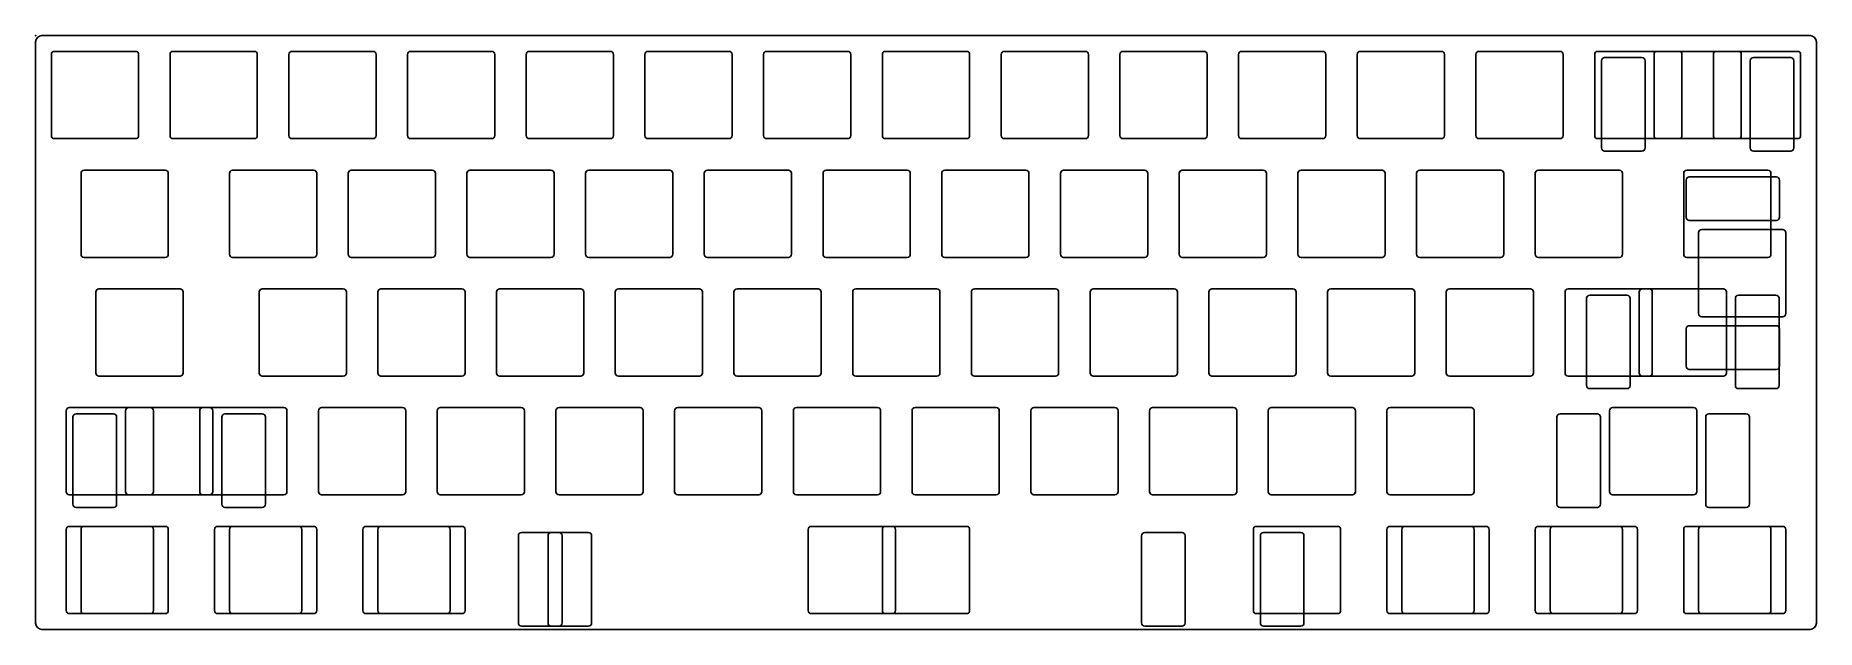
# Model space of a CAD drawing. Header units: centimetres. Extents: x 0 to 28.6, y -9.5 to 0.
import ezdxf

# ---------------------------------------------------------------- set-up
doc = ezdxf.new("R2010")
doc.units = ezdxf.units.CM
doc.header["$MEASUREMENT"] = 0
doc.layers.add('plate-20210208-145743 v2_0', color=7, linetype='Continuous')
doc.layers.add('plate-20210208-145743 v2_Sketch2', color=7, linetype='Continuous')

msp = doc.modelspace()

# ---------------------------------------------------------------- linework, layer by layer
at = {"layer": 'plate-20210208-145743 v2_0'}
for p, q in [((0.1, 0), (28.475, 0)), ((0, -0.1), (0, -9.425)), ((0.3025, -0.2525), (1.6025, -0.2525)), ((2.2075, -0.2525), (3.5075, -0.2525)), ((4.1125, -0.2525), (5.4125, -0.2525)), ((6.0175, -0.2525), (7.3175, -0.2525)), ((7.9225, -0.2525), (9.2225, -0.2525)), ((9.8275, -0.2525), (11.1275, -0.2525)), ((11.7325, -0.2525), (13.0325, -0.2525)), ((13.6375, -0.2525), (14.9375, -0.2525)), ((15.5425, -0.2525), (16.8425, -0.2525)), ((17.4475, -0.2525), (18.7475, -0.2525)), ((19.3525, -0.2525), (20.6525, -0.2525)), ((21.2575, -0.2525), (22.5575, -0.2525)), ((23.1625, -0.2525), (24.4625, -0.2525)), ((25.0675, -0.2525), (26.3675, -0.2525)), ((26.02, -0.2525), (27.32, -0.2525)), ((26.9725, -0.2525), (28.2725, -0.2525)), ((28.575, -0.1), (28.575, -9.425)), ((0.2525, -0.3025), (0.2525, -1.6025)), ((1.6525, -0.3025), (1.6525, -1.6025)), ((2.1575, -0.3025), (2.1575, -1.6025)), ((3.5575, -0.3025), (3.5575, -1.6025)), ((4.0625, -0.3025), (4.0625, -1.6025)), ((5.4625, -0.3025), (5.4625, -1.6025)), ((5.9675, -0.3025), (5.9675, -1.6025)), ((7.3675, -0.3025), (7.3675, -1.6025)), ((7.8725, -0.3025), (7.8725, -1.6025)), ((9.2725, -0.3025), (9.2725, -1.6025)), ((9.7775, -0.3025), (9.7775, -1.6025)), ((11.1775, -0.3025), (11.1775, -1.6025)), ((11.6825, -0.3025), (11.6825, -1.6025)), ((13.0825, -0.3025), (13.0825, -1.6025)), ((13.5875, -0.3025), (13.5875, -1.6025)), ((14.9875, -0.3025), (14.9875, -1.6025)), ((15.4925, -0.3025), (15.4925, -1.6025)), ((16.8925, -0.3025), (16.8925, -1.6025)), ((17.3975, -0.3025), (17.3975, -1.6025)), ((18.7975, -0.3025), (18.7975, -1.6025)), ((19.3025, -0.3025), (19.3025, -1.6025)), ((20.7025, -0.3025), (20.7025, -1.6025)), ((21.2075, -0.3025), (21.2075, -1.6025)), ((22.6075, -0.3025), (22.6075, -1.6025)), ((23.1125, -0.3025), (23.1125, -1.6025)), ((24.5125, -0.3025), (24.5125, -1.6025)), ((25.0175, -0.3025), (25.0175, -1.6025)), ((25.1262, -0.4025), (25.1262, -1.8025)), ((25.1762, -0.3525), (25.7762, -0.3525)), ((25.8262, -0.4025), (25.8262, -1.8025)), ((25.97, -0.3025), (25.97, -1.6025)), ((26.4175, -0.3025), (26.4175, -1.6025)), ((26.9225, -0.3025), (26.9225, -1.6025)), ((27.37, -0.3025), (27.37, -1.6025)), ((27.5138, -0.4025), (27.5138, -1.8025)), ((27.5638, -0.3525), (28.1638, -0.3525)), ((28.2138, -0.4025), (28.2138, -1.8025)), ((28.3225, -0.3025), (28.3225, -1.6025)), ((0.3025, -1.6525), (1.6025, -1.6525)), ((2.2075, -1.6525), (3.5075, -1.6525)), ((4.1125, -1.6525), (5.4125, -1.6525)), ((6.0175, -1.6525), (7.3175, -1.6525)), ((7.9225, -1.6525), (9.2225, -1.6525)), ((9.8275, -1.6525), (11.1275, -1.6525)), ((11.7325, -1.6525), (13.0325, -1.6525)), ((13.6375, -1.6525), (14.9375, -1.6525)), ((15.5425, -1.6525), (16.8425, -1.6525)), ((17.4475, -1.6525), (18.7475, -1.6525)), ((19.3525, -1.6525), (20.6525, -1.6525)), ((21.2575, -1.6525), (22.5575, -1.6525)), ((23.1625, -1.6525), (24.4625, -1.6525)), ((25.0675, -1.6525), (26.3675, -1.6525)), ((26.02, -1.6525), (27.32, -1.6525)), ((26.9725, -1.6525), (28.2725, -1.6525)), ((25.1762, -1.8525), (25.7762, -1.8525)), ((27.5638, -1.8525), (28.1638, -1.8525)), ((0.72875, -2.2075), (0.72875, -3.5075)), ((0.77875, -2.1575), (2.07875, -2.1575)), ((2.12875, -2.2075), (2.12875, -3.5075)), ((3.11, -2.2075), (3.11, -3.5075)), ((3.16, -2.1575), (4.46, -2.1575)), ((4.51, -2.2075), (4.51, -3.5075)), ((5.015, -2.2075), (5.015, -3.5075)), ((5.065, -2.1575), (6.365, -2.1575)), ((6.415, -2.2075), (6.415, -3.5075)), ((6.92, -2.2075), (6.92, -3.5075)), ((6.97, -2.1575), (8.27, -2.1575)), ((8.32, -2.2075), (8.32, -3.5075)), ((8.825, -2.2075), (8.825, -3.5075)), ((8.875, -2.1575), (10.175, -2.1575)), ((10.225, -2.2075), (10.225, -3.5075)), ((10.73, -2.2075), (10.73, -3.5075)), ((10.78, -2.1575), (12.08, -2.1575)), ((12.13, -2.2075), (12.13, -3.5075)), ((12.635, -2.2075), (12.635, -3.5075)), ((12.685, -2.1575), (13.985, -2.1575)), ((14.035, -2.2075), (14.035, -3.5075)), ((14.54, -2.2075), (14.54, -3.5075)), ((14.59, -2.1575), (15.89, -2.1575)), ((15.94, -2.2075), (15.94, -3.5075)), ((16.445, -2.2075), (16.445, -3.5075)), ((16.495, -2.1575), (17.795, -2.1575)), ((17.845, -2.2075), (17.845, -3.5075)), ((18.35, -2.2075), (18.35, -3.5075)), ((18.4, -2.1575), (19.7, -2.1575)), ((19.75, -2.2075), (19.75, -3.5075)), ((20.255, -2.2075), (20.255, -3.5075)), ((20.305, -2.1575), (21.605, -2.1575)), ((21.655, -2.2075), (21.655, -3.5075)), ((22.16, -2.2075), (22.16, -3.5075)), ((22.21, -2.1575), (23.51, -2.1575)), ((23.56, -2.2075), (23.56, -3.5075)), ((24.065, -2.2075), (24.065, -3.5075)), ((24.115, -2.1575), (25.415, -2.1575)), ((25.465, -2.2075), (25.465, -3.5075)), ((26.44625, -2.2075), (26.44625, -3.5075)), ((26.49625, -2.1575), (27.79625, -2.1575)), ((27.934375, -2.2662), (26.534375, -2.2662)), ((27.84625, -2.2075), (27.84625, -3.5075)), ((26.484375, -2.3162), (26.484375, -2.9162)), ((27.984375, -2.3162), (27.984375, -2.9162)), ((27.934375, -2.9662), (26.534375, -2.9662)), ((28.034375, -3.11), (26.734375, -3.11)), ((26.684375, -3.16), (26.684375, -4.46)), ((28.084375, -3.16), (28.084375, -4.46)), ((0.77875, -3.5575), (2.07875, -3.5575)), ((3.16, -3.5575), (4.46, -3.5575)), ((5.065, -3.5575), (6.365, -3.5575)), ((6.97, -3.5575), (8.27, -3.5575)), ((8.875, -3.5575), (10.175, -3.5575)), ((10.78, -3.5575), (12.08, -3.5575)), ((12.685, -3.5575), (13.985, -3.5575)), ((14.59, -3.5575), (15.89, -3.5575)), ((16.495, -3.5575), (17.795, -3.5575)), ((18.4, -3.5575), (19.7, -3.5575)), ((20.305, -3.5575), (21.605, -3.5575)), ((22.21, -3.5575), (23.51, -3.5575)), ((24.115, -3.5575), (25.415, -3.5575)), ((26.49625, -3.5575), (27.79625, -3.5575)), ((0.966875, -4.1125), (0.966875, -5.4125)), ((1.016875, -4.0625), (2.316875, -4.0625)), ((2.366875, -4.1125), (2.366875, -5.4125)), ((3.58625, -4.1125), (3.58625, -5.4125)), ((3.63625, -4.0625), (4.93625, -4.0625)), ((4.98625, -4.1125), (4.98625, -5.4125)), ((5.49125, -4.1125), (5.49125, -5.4125)), ((5.54125, -4.0625), (6.84125, -4.0625)), ((6.89125, -4.1125), (6.89125, -5.4125)), ((7.39625, -4.1125), (7.39625, -5.4125)), ((7.44625, -4.0625), (8.74625, -4.0625)), ((8.79625, -4.1125), (8.79625, -5.4125)), ((9.30125, -4.1125), (9.30125, -5.4125)), ((9.35125, -4.0625), (10.65125, -4.0625)), ((10.70125, -4.1125), (10.70125, -5.4125)), ((11.20625, -4.1125), (11.20625, -5.4125)), ((11.25625, -4.0625), (12.55625, -4.0625)), ((12.60625, -4.1125), (12.60625, -5.4125)), ((13.11125, -4.1125), (13.11125, -5.4125)), ((13.16125, -4.0625), (14.46125, -4.0625)), ((14.51125, -4.1125), (14.51125, -5.4125)), ((15.01625, -4.1125), (15.01625, -5.4125)), ((15.06625, -4.0625), (16.36625, -4.0625)), ((16.41625, -4.1125), (16.41625, -5.4125)), ((16.92125, -4.1125), (16.92125, -5.4125)), ((16.97125, -4.0625), (18.27125, -4.0625)), ((18.32125, -4.1125), (18.32125, -5.4125)), ((18.82625, -4.1125), (18.82625, -5.4125)), ((18.87625, -4.0625), (20.17625, -4.0625)), ((20.22625, -4.1125), (20.22625, -5.4125)), ((20.73125, -4.1125), (20.73125, -5.4125)), ((20.78125, -4.0625), (22.08125, -4.0625)), ((22.13125, -4.1125), (22.13125, -5.4125)), ((22.63625, -4.1125), (22.63625, -5.4125)), ((22.68625, -4.0625), (23.98625, -4.0625)), ((24.03625, -4.1125), (24.03625, -5.4125)), ((24.54125, -4.1125), (24.54125, -5.4125)), ((24.59125, -4.0625), (25.89125, -4.0625)), ((24.888075, -4.2125), (24.888075, -5.6125)), ((24.938075, -4.1625), (25.538075, -4.1625)), ((25.588075, -4.2125), (25.588075, -5.6125)), ((25.731875, -4.1125), (25.731875, -5.4125)), ((25.781875, -4.0625), (27.081875, -4.0625)), ((25.94125, -4.1125), (25.94125, -5.4125)), ((27.131875, -4.1125), (27.131875, -5.4125)), ((27.275675, -4.2125), (27.275675, -5.6125)), ((27.325675, -4.1625), (27.925675, -4.1625)), ((27.975675, -4.2125), (27.975675, -5.6125)), ((28.034375, -4.51), (26.734375, -4.51)), ((26.484375, -4.7038), (26.484375, -5.3038)), ((27.934375, -4.6538), (26.534375, -4.6538)), ((27.984375, -4.7038), (27.984375, -5.3038)), ((27.934375, -5.3538), (26.534375, -5.3538)), ((1.016875, -5.4625), (2.316875, -5.4625)), ((3.63625, -5.4625), (4.93625, -5.4625)), ((5.54125, -5.4625), (6.84125, -5.4625)), ((7.44625, -5.4625), (8.74625, -5.4625)), ((9.35125, -5.4625), (10.65125, -5.4625)), ((11.25625, -5.4625), (12.55625, -5.4625)), ((13.16125, -5.4625), (14.46125, -5.4625)), ((15.06625, -5.4625), (16.36625, -5.4625)), ((16.97125, -5.4625), (18.27125, -5.4625)), ((18.87625, -5.4625), (20.17625, -5.4625)), ((20.78125, -5.4625), (22.08125, -5.4625)), ((22.68625, -5.4625), (23.98625, -5.4625)), ((24.59125, -5.4625), (25.89125, -5.4625)), ((24.938075, -5.6625), (25.538075, -5.6625)), ((25.781875, -5.4625), (27.081875, -5.4625)), ((27.325675, -5.6625), (27.925675, -5.6625)), ((0.540625, -5.9675), (1.840625, -5.9675)), ((1.493125, -5.9675), (2.793125, -5.9675)), ((2.68375, -5.9675), (3.98375, -5.9675)), ((4.58875, -5.9675), (5.88875, -5.9675)), ((6.49375, -5.9675), (7.79375, -5.9675)), ((8.39875, -5.9675), (9.69875, -5.9675)), ((10.30375, -5.9675), (11.60375, -5.9675)), ((12.20875, -5.9675), (13.50875, -5.9675)), ((14.11375, -5.9675), (15.41375, -5.9675)), ((16.01875, -5.9675), (17.31875, -5.9675)), ((17.92375, -5.9675), (19.22375, -5.9675)), ((19.82875, -5.9675), (21.12875, -5.9675)), ((21.73375, -5.9675), (23.03375, -5.9675)), ((25.305625, -5.9675), (26.605625, -5.9675)), ((0.490625, -6.0175), (0.490625, -7.3175)), ((0.599325, -6.1175), (0.599325, -7.5175)), ((0.649325, -6.0675), (1.249325, -6.0675)), ((1.299325, -6.1175), (1.299325, -7.5175)), ((1.443125, -6.0175), (1.443125, -7.3175)), ((1.890625, -6.0175), (1.890625, -7.3175)), ((2.63375, -6.0175), (2.63375, -7.3175)), ((2.843125, -6.0175), (2.843125, -7.3175)), ((2.986925, -6.1175), (2.986925, -7.5175)), ((3.036925, -6.0675), (3.636925, -6.0675)), ((3.686925, -6.1175), (3.686925, -7.5175)), ((4.03375, -6.0175), (4.03375, -7.3175)), ((4.53875, -6.0175), (4.53875, -7.3175)), ((5.93875, -6.0175), (5.93875, -7.3175)), ((6.44375, -6.0175), (6.44375, -7.3175)), ((7.84375, -6.0175), (7.84375, -7.3175)), ((8.34875, -6.0175), (8.34875, -7.3175)), ((9.74875, -6.0175), (9.74875, -7.3175)), ((10.25375, -6.0175), (10.25375, -7.3175)), ((11.65375, -6.0175), (11.65375, -7.3175)), ((12.15875, -6.0175), (12.15875, -7.3175)), ((13.55875, -6.0175), (13.55875, -7.3175)), ((14.06375, -6.0175), (14.06375, -7.3175)), ((15.46375, -6.0175), (15.46375, -7.3175)), ((15.96875, -6.0175), (15.96875, -7.3175)), ((17.36875, -6.0175), (17.36875, -7.3175)), ((17.87375, -6.0175), (17.87375, -7.3175)), ((19.27375, -6.0175), (19.27375, -7.3175)), ((19.77875, -6.0175), (19.77875, -7.3175)), ((21.17875, -6.0175), (21.17875, -7.3175)), ((21.68375, -6.0175), (21.68375, -7.3175)), ((23.08375, -6.0175), (23.08375, -7.3175)), ((24.411825, -6.1175), (24.411825, -7.5175)), ((24.461825, -6.0675), (25.061825, -6.0675)), ((25.111825, -6.1175), (25.111825, -7.5175)), ((25.255625, -6.0175), (25.255625, -7.3175)), ((26.655625, -6.0175), (26.655625, -7.3175)), ((26.799425, -6.1175), (26.799425, -7.5175)), ((26.849425, -6.0675), (27.449425, -6.0675)), ((27.499425, -6.1175), (27.499425, -7.5175)), ((0.540625, -7.3675), (1.840625, -7.3675)), ((1.493125, -7.3675), (2.793125, -7.3675)), ((2.68375, -7.3675), (3.98375, -7.3675)), ((4.58875, -7.3675), (5.88875, -7.3675)), ((6.49375, -7.3675), (7.79375, -7.3675)), ((8.39875, -7.3675), (9.69875, -7.3675)), ((10.30375, -7.3675), (11.60375, -7.3675)), ((12.20875, -7.3675), (13.50875, -7.3675)), ((14.11375, -7.3675), (15.41375, -7.3675)), ((16.01875, -7.3675), (17.31875, -7.3675)), ((17.92375, -7.3675), (19.22375, -7.3675)), ((19.82875, -7.3675), (21.12875, -7.3675)), ((21.73375, -7.3675), (23.03375, -7.3675)), ((25.305625, -7.3675), (26.605625, -7.3675)), ((0.649325, -7.5675), (1.249325, -7.5675)), ((3.036925, -7.5675), (3.636925, -7.5675)), ((24.461825, -7.5675), (25.061825, -7.5675)), ((26.849425, -7.5675), (27.449425, -7.5675)), ((0.490625, -7.9225), (0.490625, -9.2225)), ((0.540625, -7.8725), (1.840625, -7.8725)), ((0.72875, -7.9225), (0.72875, -9.2225)), ((0.77875, -7.8725), (2.07875, -7.8725)), ((1.890625, -7.9225), (1.890625, -9.2225)), ((2.12875, -7.9225), (2.12875, -9.2225)), ((2.871875, -7.9225), (2.871875, -9.2225)), ((2.921875, -7.8725), (4.221875, -7.8725)), ((3.11, -7.9225), (3.11, -9.2225)), ((3.16, -7.8725), (4.46, -7.8725)), ((4.271875, -7.9225), (4.271875, -9.2225)), ((4.51, -7.9225), (4.51, -9.2225)), ((5.253125, -7.9225), (5.253125, -9.2225)), ((5.303125, -7.8725), (6.603125, -7.8725)), ((5.49125, -7.9225), (5.49125, -9.2225)), ((5.54125, -7.8725), (6.84125, -7.8725)), ((6.653125, -7.9225), (6.653125, -9.2225)), ((6.89125, -7.9225), (6.89125, -9.2225)), ((7.796875, -7.9725), (8.396875, -7.9725)), ((8.2725, -7.9725), (8.8725, -7.9725)), ((12.396875, -7.9225), (12.396875, -9.2225)), ((12.446875, -7.8725), (13.746875, -7.8725)), ((13.5875, -7.9225), (13.5875, -9.2225)), ((13.6375, -7.8725), (14.9375, -7.8725)), ((13.796875, -7.9225), (13.796875, -9.2225)), ((14.9875, -7.9225), (14.9875, -9.2225)), ((17.796875, -7.9725), (18.396875, -7.9725)), ((19.540625, -7.9225), (19.540625, -9.2225)), ((19.590625, -7.8725), (20.890625, -7.8725)), ((19.7025, -7.9725), (20.3025, -7.9725)), ((20.940625, -7.9225), (20.940625, -9.2225)), ((21.68375, -7.9225), (21.68375, -9.2225)), ((21.73375, -7.8725), (23.03375, -7.8725)), ((21.921875, -7.9225), (21.921875, -9.2225)), ((21.971875, -7.8725), (23.271875, -7.8725)), ((23.08375, -7.9225), (23.08375, -9.2225)), ((23.321875, -7.9225), (23.321875, -9.2225)), ((24.065, -7.9225), (24.065, -9.2225)), ((24.115, -7.8725), (25.415, -7.8725)), ((24.303125, -7.9225), (24.303125, -9.2225)), ((24.353125, -7.8725), (25.653125, -7.8725)), ((25.465, -7.9225), (25.465, -9.2225)), ((25.703125, -7.9225), (25.703125, -9.2225)), ((26.44625, -7.9225), (26.44625, -9.2225)), ((26.49625, -7.8725), (27.79625, -7.8725)), ((26.684375, -7.9225), (26.684375, -9.2225)), ((26.734375, -7.8725), (28.034375, -7.8725)), ((27.84625, -7.9225), (27.84625, -9.2225)), ((28.084375, -7.9225), (28.084375, -9.2225)), ((7.746875, -8.0225), (7.746875, -9.4225)), ((8.2225, -8.0225), (8.2225, -9.4225)), ((8.446875, -8.0225), (8.446875, -9.4225)), ((8.9225, -8.0225), (8.9225, -9.4225)), ((17.746875, -8.0225), (17.746875, -9.4225)), ((18.446875, -8.0225), (18.446875, -9.4225)), ((19.6525, -8.0225), (19.6525, -9.4225)), ((20.3525, -8.0225), (20.3525, -9.4225)), ((0.540625, -9.2725), (1.840625, -9.2725)), ((0.77875, -9.2725), (2.07875, -9.2725)), ((2.921875, -9.2725), (4.221875, -9.2725)), ((3.16, -9.2725), (4.46, -9.2725)), ((5.303125, -9.2725), (6.603125, -9.2725)), ((5.54125, -9.2725), (6.84125, -9.2725)), ((12.446875, -9.2725), (13.746875, -9.2725)), ((13.6375, -9.2725), (14.9375, -9.2725)), ((19.590625, -9.2725), (20.890625, -9.2725)), ((21.73375, -9.2725), (23.03375, -9.2725)), ((21.971875, -9.2725), (23.271875, -9.2725)), ((24.115, -9.2725), (25.415, -9.2725)), ((24.353125, -9.2725), (25.653125, -9.2725)), ((26.49625, -9.2725), (27.79625, -9.2725)), ((26.734375, -9.2725), (28.034375, -9.2725)), ((0.1, -9.525), (28.475, -9.525)), ((7.796875, -9.4725), (8.396875, -9.4725)), ((8.2725, -9.4725), (8.8725, -9.4725)), ((17.796875, -9.4725), (18.396875, -9.4725)), ((19.7025, -9.4725), (20.3025, -9.4725))]:
    msp.add_line(p, q, dxfattribs=at)
for centre, radius, start, end in [((0.1, -0.1), 0.1, 90, 180), ((0.3025, -0.3025), 0.05, 90, 180), ((1.6025, -0.3025), 0.05, 0, 90), ((2.2075, -0.3025), 0.05, 90, 180), ((3.5075, -0.3025), 0.05, 0, 90), ((4.1125, -0.3025), 0.05, 90, 180), ((5.4125, -0.3025), 0.05, 0, 90), ((6.0175, -0.3025), 0.05, 90, 180), ((7.3175, -0.3025), 0.05, 0, 90), ((7.9225, -0.3025), 0.05, 90, 180), ((9.2225, -0.3025), 0.05, 0, 90), ((9.8275, -0.3025), 0.05, 90, 180), ((11.1275, -0.3025), 0.05, 0, 90), ((11.7325, -0.3025), 0.05, 90, 180), ((13.0325, -0.3025), 0.05, 0, 90), ((13.6375, -0.3025), 0.05, 90, 180), ((14.9375, -0.3025), 0.05, 0, 90), ((15.5425, -0.3025), 0.05, 90, 180), ((16.8425, -0.3025), 0.05, 0, 90), ((17.4475, -0.3025), 0.05, 90, 180), ((18.7475, -0.3025), 0.05, 0, 90), ((19.3525, -0.3025), 0.05, 90, 180), ((20.6525, -0.3025), 0.05, 0, 90), ((21.2575, -0.3025), 0.05, 90, 180), ((22.5575, -0.3025), 0.05, 0, 90), ((23.1625, -0.3025), 0.05, 90, 180), ((24.4625, -0.3025), 0.05, 0, 90), ((25.0675, -0.3025), 0.05, 90, 180), ((26.02, -0.3025), 0.05, 90, 180), ((26.3675, -0.3025), 0.05, 0, 90), ((26.9725, -0.3025), 0.05, 90, 180), ((27.32, -0.3025), 0.05, 0, 90), ((28.2725, -0.3025), 0.05, 0, 90), ((28.475, -0.1), 0.1, 0, 90), ((25.1762, -0.4025), 0.05, 90, 180), ((25.7762, -0.4025), 0.05, 0, 90), ((27.5638, -0.4025), 0.05, 90, 180), ((28.1638, -0.4025), 0.05, 0, 90), ((0.3025, -1.6025), 0.05, 180, 270), ((1.6025, -1.6025), 0.05, 270, 0), ((2.2075, -1.6025), 0.05, 180, 270), ((3.5075, -1.6025), 0.05, 270, 0), ((4.1125, -1.6025), 0.05, 180, 270), ((5.4125, -1.6025), 0.05, 270, 0), ((6.0175, -1.6025), 0.05, 180, 270), ((7.3175, -1.6025), 0.05, 270, 0), ((7.9225, -1.6025), 0.05, 180, 270), ((9.2225, -1.6025), 0.05, 270, 0), ((9.8275, -1.6025), 0.05, 180, 270), ((11.1275, -1.6025), 0.05, 270, 0), ((11.7325, -1.6025), 0.05, 180, 270), ((13.0325, -1.6025), 0.05, 270, 0), ((13.6375, -1.6025), 0.05, 180, 270), ((14.9375, -1.6025), 0.05, 270, 0), ((15.5425, -1.6025), 0.05, 180, 270), ((16.8425, -1.6025), 0.05, 270, 0), ((17.4475, -1.6025), 0.05, 180, 270), ((18.7475, -1.6025), 0.05, 270, 0), ((19.3525, -1.6025), 0.05, 180, 270), ((20.6525, -1.6025), 0.05, 270, 0), ((21.2575, -1.6025), 0.05, 180, 270), ((22.5575, -1.6025), 0.05, 270, 0), ((23.1625, -1.6025), 0.05, 180, 270), ((24.4625, -1.6025), 0.05, 270, 0), ((25.0675, -1.6025), 0.05, 180, 270), ((26.02, -1.6025), 0.05, 180, 270), ((26.3675, -1.6025), 0.05, 270, 0), ((26.9725, -1.6025), 0.05, 180, 270), ((27.32, -1.6025), 0.05, 270, 0), ((28.2725, -1.6025), 0.05, 270, 0), ((25.1762, -1.8025), 0.05, 180, 270), ((25.7762, -1.8025), 0.05, 270, 0), ((27.5638, -1.8025), 0.05, 180, 270), ((28.1638, -1.8025), 0.05, 270, 0), ((0.77875, -2.2075), 0.05, 90, 180), ((2.07875, -2.2075), 0.05, 0, 90), ((3.16, -2.2075), 0.05, 90, 180), ((4.46, -2.2075), 0.05, 0, 90), ((5.065, -2.2075), 0.05, 90, 180), ((6.365, -2.2075), 0.05, 0, 90), ((6.97, -2.2075), 0.05, 90, 180), ((8.27, -2.2075), 0.05, 0, 90), ((8.875, -2.2075), 0.05, 90, 180), ((10.175, -2.2075), 0.05, 0, 90), ((10.78, -2.2075), 0.05, 90, 180), ((12.08, -2.2075), 0.05, 0, 90), ((12.685, -2.2075), 0.05, 90, 180), ((13.985, -2.2075), 0.05, 0, 90), ((14.59, -2.2075), 0.05, 90, 180), ((15.89, -2.2075), 0.05, 0, 90), ((16.495, -2.2075), 0.05, 90, 180), ((17.795, -2.2075), 0.05, 0, 90), ((18.4, -2.2075), 0.05, 90, 180), ((19.7, -2.2075), 0.05, 0, 90), ((20.305, -2.2075), 0.05, 90, 180), ((21.605, -2.2075), 0.05, 0, 90), ((22.21, -2.2075), 0.05, 90, 180), ((23.51, -2.2075), 0.05, 0, 90), ((24.115, -2.2075), 0.05, 90, 180), ((25.415, -2.2075), 0.05, 0, 90), ((26.49625, -2.2075), 0.05, 90, 180), ((26.534375, -2.3162), 0.05, 90, 180), ((27.79625, -2.2075), 0.05, 0, 90), ((27.934375, -2.3162), 0.05, 0, 90), ((26.534375, -2.9162), 0.05, 180, 270), ((26.734375, -3.16), 0.05, 90, 180), ((27.934375, -2.9162), 0.05, 270, 0), ((28.034375, -3.16), 0.05, 0, 90), ((0.77875, -3.5075), 0.05, 180, 270), ((2.07875, -3.5075), 0.05, 270, 0), ((3.16, -3.5075), 0.05, 180, 270), ((4.46, -3.5075), 0.05, 270, 0), ((5.065, -3.5075), 0.05, 180, 270), ((6.365, -3.5075), 0.05, 270, 0), ((6.97, -3.5075), 0.05, 180, 270), ((8.27, -3.5075), 0.05, 270, 0), ((8.875, -3.5075), 0.05, 180, 270), ((10.175, -3.5075), 0.05, 270, 0), ((10.78, -3.5075), 0.05, 180, 270), ((12.08, -3.5075), 0.05, 270, 0), ((12.685, -3.5075), 0.05, 180, 270), ((13.985, -3.5075), 0.05, 270, 0), ((14.59, -3.5075), 0.05, 180, 270), ((15.89, -3.5075), 0.05, 270, 0), ((16.495, -3.5075), 0.05, 180, 270), ((17.795, -3.5075), 0.05, 270, 0), ((18.4, -3.5075), 0.05, 180, 270), ((19.7, -3.5075), 0.05, 270, 0), ((20.305, -3.5075), 0.05, 180, 270), ((21.605, -3.5075), 0.05, 270, 0), ((22.21, -3.5075), 0.05, 180, 270), ((23.51, -3.5075), 0.05, 270, 0), ((24.115, -3.5075), 0.05, 180, 270), ((25.415, -3.5075), 0.05, 270, 0), ((26.49625, -3.5075), 0.05, 180, 270), ((27.79625, -3.5075), 0.05, 270, 0), ((1.016875, -4.1125), 0.05, 90, 180), ((2.316875, -4.1125), 0.05, 0, 90), ((3.63625, -4.1125), 0.05, 90, 180), ((4.93625, -4.1125), 0.05, 0, 90), ((5.54125, -4.1125), 0.05, 90, 180), ((6.84125, -4.1125), 0.05, 0, 90), ((7.44625, -4.1125), 0.05, 90, 180), ((8.74625, -4.1125), 0.05, 0, 90), ((9.35125, -4.1125), 0.05, 90, 180), ((10.65125, -4.1125), 0.05, 0, 90), ((11.25625, -4.1125), 0.05, 90, 180), ((12.55625, -4.1125), 0.05, 0, 90), ((13.16125, -4.1125), 0.05, 90, 180), ((14.46125, -4.1125), 0.05, 0, 90), ((15.06625, -4.1125), 0.05, 90, 180), ((16.36625, -4.1125), 0.05, 0, 90), ((16.97125, -4.1125), 0.05, 90, 180), ((18.27125, -4.1125), 0.05, 0, 90), ((18.87625, -4.1125), 0.05, 90, 180), ((20.17625, -4.1125), 0.05, 0, 90), ((20.78125, -4.1125), 0.05, 90, 180), ((22.08125, -4.1125), 0.05, 0, 90), ((22.68625, -4.1125), 0.05, 90, 180), ((23.98625, -4.1125), 0.05, 0, 90), ((24.59125, -4.1125), 0.05, 90, 180), ((24.938075, -4.2125), 0.05, 90, 180), ((25.538075, -4.2125), 0.05, 0, 90), ((25.781875, -4.1125), 0.05, 90, 180), ((25.89125, -4.1125), 0.05, 0, 90), ((27.081875, -4.1125), 0.05, 0, 90), ((27.325675, -4.2125), 0.05, 90, 180), ((27.925675, -4.2125), 0.05, 0, 90), ((26.734375, -4.46), 0.05, 180, 270), ((28.034375, -4.46), 0.05, 270, 0), ((26.534375, -4.7038), 0.05, 90, 180), ((27.934375, -4.7038), 0.05, 0, 90), ((1.016875, -5.4125), 0.05, 180, 270), ((2.316875, -5.4125), 0.05, 270, 0), ((3.63625, -5.4125), 0.05, 180, 270), ((4.93625, -5.4125), 0.05, 270, 0), ((5.54125, -5.4125), 0.05, 180, 270), ((6.84125, -5.4125), 0.05, 270, 0), ((7.44625, -5.4125), 0.05, 180, 270), ((8.74625, -5.4125), 0.05, 270, 0), ((9.35125, -5.4125), 0.05, 180, 270), ((10.65125, -5.4125), 0.05, 270, 0), ((11.25625, -5.4125), 0.05, 180, 270), ((12.55625, -5.4125), 0.05, 270, 0), ((13.16125, -5.4125), 0.05, 180, 270), ((14.46125, -5.4125), 0.05, 270, 0), ((15.06625, -5.4125), 0.05, 180, 270), ((16.36625, -5.4125), 0.05, 270, 0), ((16.97125, -5.4125), 0.05, 180, 270), ((18.27125, -5.4125), 0.05, 270, 0), ((18.87625, -5.4125), 0.05, 180, 270), ((20.17625, -5.4125), 0.05, 270, 0), ((20.78125, -5.4125), 0.05, 180, 270), ((22.08125, -5.4125), 0.05, 270, 0), ((22.68625, -5.4125), 0.05, 180, 270), ((23.98625, -5.4125), 0.05, 270, 0), ((24.59125, -5.4125), 0.05, 180, 270), ((25.781875, -5.4125), 0.05, 180, 270), ((25.89125, -5.4125), 0.05, 270, 0), ((26.534375, -5.3038), 0.05, 180, 270), ((27.081875, -5.4125), 0.05, 270, 0), ((27.934375, -5.3038), 0.05, 270, 0), ((24.938075, -5.6125), 0.05, 180, 270), ((25.538075, -5.6125), 0.05, 270, 0), ((27.325675, -5.6125), 0.05, 180, 270), ((27.925675, -5.6125), 0.05, 270, 0), ((0.540625, -6.0175), 0.05, 90, 180), ((1.493125, -6.0175), 0.05, 90, 180), ((1.840625, -6.0175), 0.05, 0, 90), ((2.68375, -6.0175), 0.05, 90, 180), ((2.793125, -6.0175), 0.05, 0, 90), ((3.98375, -6.0175), 0.05, 0, 90), ((4.58875, -6.0175), 0.05, 90, 180), ((5.88875, -6.0175), 0.05, 0, 90), ((6.49375, -6.0175), 0.05, 90, 180), ((7.79375, -6.0175), 0.05, 0, 90), ((8.39875, -6.0175), 0.05, 90, 180), ((9.69875, -6.0175), 0.05, 0, 90), ((10.30375, -6.0175), 0.05, 90, 180), ((11.60375, -6.0175), 0.05, 0, 90), ((12.20875, -6.0175), 0.05, 90, 180), ((13.50875, -6.0175), 0.05, 0, 90), ((14.11375, -6.0175), 0.05, 90, 180), ((15.41375, -6.0175), 0.05, 0, 90), ((16.01875, -6.0175), 0.05, 90, 180), ((17.31875, -6.0175), 0.05, 0, 90), ((17.92375, -6.0175), 0.05, 90, 180), ((19.22375, -6.0175), 0.05, 0, 90), ((19.82875, -6.0175), 0.05, 90, 180), ((21.12875, -6.0175), 0.05, 0, 90), ((21.73375, -6.0175), 0.05, 90, 180), ((23.03375, -6.0175), 0.05, 0, 90), ((25.305625, -6.0175), 0.05, 90, 180), ((26.605625, -6.0175), 0.05, 0, 90), ((0.649325, -6.1175), 0.05, 90, 180), ((1.249325, -6.1175), 0.05, 0, 90), ((3.036925, -6.1175), 0.05, 90, 180), ((3.636925, -6.1175), 0.05, 0, 90), ((24.461825, -6.1175), 0.05, 90, 180), ((25.061825, -6.1175), 0.05, 0, 90), ((26.849425, -6.1175), 0.05, 90, 180), ((27.449425, -6.1175), 0.05, 0, 90), ((0.540625, -7.3175), 0.05, 180, 270), ((1.493125, -7.3175), 0.05, 180, 270), ((1.840625, -7.3175), 0.05, 270, 0), ((2.68375, -7.3175), 0.05, 180, 270), ((2.793125, -7.3175), 0.05, 270, 0), ((3.98375, -7.3175), 0.05, 270, 0), ((4.58875, -7.3175), 0.05, 180, 270), ((5.88875, -7.3175), 0.05, 270, 0), ((6.49375, -7.3175), 0.05, 180, 270), ((7.79375, -7.3175), 0.05, 270, 0), ((8.39875, -7.3175), 0.05, 180, 270), ((9.69875, -7.3175), 0.05, 270, 0), ((10.30375, -7.3175), 0.05, 180, 270), ((11.60375, -7.3175), 0.05, 270, 0), ((12.20875, -7.3175), 0.05, 180, 270), ((13.50875, -7.3175), 0.05, 270, 0), ((14.11375, -7.3175), 0.05, 180, 270), ((15.41375, -7.3175), 0.05, 270, 0), ((16.01875, -7.3175), 0.05, 180, 270), ((17.31875, -7.3175), 0.05, 270, 0), ((17.92375, -7.3175), 0.05, 180, 270), ((19.22375, -7.3175), 0.05, 270, 0), ((19.82875, -7.3175), 0.05, 180, 270), ((21.12875, -7.3175), 0.05, 270, 0), ((21.73375, -7.3175), 0.05, 180, 270), ((23.03375, -7.3175), 0.05, 270, 0), ((25.305625, -7.3175), 0.05, 180, 270), ((26.605625, -7.3175), 0.05, 270, 0), ((0.649325, -7.5175), 0.05, 180, 270), ((1.249325, -7.5175), 0.05, 270, 0), ((3.036925, -7.5175), 0.05, 180, 270), ((3.636925, -7.5175), 0.05, 270, 0), ((24.461825, -7.5175), 0.05, 180, 270), ((25.061825, -7.5175), 0.05, 270, 0), ((26.849425, -7.5175), 0.05, 180, 270), ((27.449425, -7.5175), 0.05, 270, 0), ((0.540625, -7.9225), 0.05, 90, 180), ((0.77875, -7.9225), 0.05, 90, 180), ((1.840625, -7.9225), 0.05, 0, 90), ((2.07875, -7.9225), 0.05, 0, 90), ((2.921875, -7.9225), 0.05, 90, 180), ((3.16, -7.9225), 0.05, 90, 180), ((4.221875, -7.9225), 0.05, 0, 90), ((4.46, -7.9225), 0.05, 0, 90), ((5.303125, -7.9225), 0.05, 90, 180), ((5.54125, -7.9225), 0.05, 90, 180), ((6.603125, -7.9225), 0.05, 0, 90), ((6.84125, -7.9225), 0.05, 0, 90), ((7.796875, -8.0225), 0.05, 90, 180), ((8.2725, -8.0225), 0.05, 90, 180), ((8.396875, -8.0225), 0.05, 0, 90), ((8.8725, -8.0225), 0.05, 0, 90), ((12.446875, -7.9225), 0.05, 90, 180), ((13.6375, -7.9225), 0.05, 90, 180), ((13.746875, -7.9225), 0.05, 0, 90), ((14.9375, -7.9225), 0.05, 0, 90), ((17.796875, -8.0225), 0.05, 90, 180), ((18.396875, -8.0225), 0.05, 0, 90), ((19.590625, -7.9225), 0.05, 90, 180), ((19.7025, -8.0225), 0.05, 90, 180), ((20.3025, -8.0225), 0.05, 0, 90), ((20.890625, -7.9225), 0.05, 0, 90), ((21.73375, -7.9225), 0.05, 90, 180), ((21.971875, -7.9225), 0.05, 90, 180), ((23.03375, -7.9225), 0.05, 0, 90), ((23.271875, -7.9225), 0.05, 0, 90), ((24.115, -7.9225), 0.05, 90, 180), ((24.353125, -7.9225), 0.05, 90, 180), ((25.415, -7.9225), 0.05, 0, 90), ((25.653125, -7.9225), 0.05, 0, 90), ((26.49625, -7.9225), 0.05, 90, 180), ((26.734375, -7.9225), 0.05, 90, 180), ((27.79625, -7.9225), 0.05, 0, 90), ((28.034375, -7.9225), 0.05, 0, 90), ((0.1, -9.425), 0.1, 180, 270), ((0.540625, -9.2225), 0.05, 180, 270), ((0.77875, -9.2225), 0.05, 180, 270), ((1.840625, -9.2225), 0.05, 270, 0), ((2.07875, -9.2225), 0.05, 270, 0), ((2.921875, -9.2225), 0.05, 180, 270), ((3.16, -9.2225), 0.05, 180, 270), ((4.221875, -9.2225), 0.05, 270, 0), ((4.46, -9.2225), 0.05, 270, 0), ((5.303125, -9.2225), 0.05, 180, 270), ((5.54125, -9.2225), 0.05, 180, 270), ((6.603125, -9.2225), 0.05, 270, 0), ((6.84125, -9.2225), 0.05, 270, 0), ((7.796875, -9.4225), 0.05, 180, 270), ((8.2725, -9.4225), 0.05, 180, 270), ((8.396875, -9.4225), 0.05, 270, 0), ((8.8725, -9.4225), 0.05, 270, 0), ((12.446875, -9.2225), 0.05, 180, 270), ((13.6375, -9.2225), 0.05, 180, 270), ((13.746875, -9.2225), 0.05, 270, 0), ((14.9375, -9.2225), 0.05, 270, 0), ((17.796875, -9.4225), 0.05, 180, 270), ((18.396875, -9.4225), 0.05, 270, 0), ((19.590625, -9.2225), 0.05, 180, 270), ((19.7025, -9.4225), 0.05, 180, 270), ((20.3025, -9.4225), 0.05, 270, 0), ((20.890625, -9.2225), 0.05, 270, 0), ((21.73375, -9.2225), 0.05, 180, 270), ((21.971875, -9.2225), 0.05, 180, 270), ((23.03375, -9.2225), 0.05, 270, 0), ((23.271875, -9.2225), 0.05, 270, 0), ((24.115, -9.2225), 0.05, 180, 270), ((24.353125, -9.2225), 0.05, 180, 270), ((25.415, -9.2225), 0.05, 270, 0), ((25.653125, -9.2225), 0.05, 270, 0), ((26.49625, -9.2225), 0.05, 180, 270), ((26.734375, -9.2225), 0.05, 180, 270), ((27.79625, -9.2225), 0.05, 270, 0), ((28.034375, -9.2225), 0.05, 270, 0), ((28.475, -9.425), 0.1, 270, 0)]:
    msp.add_arc(centre, radius, start, end, dxfattribs=at)
at = {"layer": 'plate-20210208-145743 v2_Sketch2'}
msp.add_point((0, 0), dxfattribs=at)

doc.saveas('drawing.dxf')
